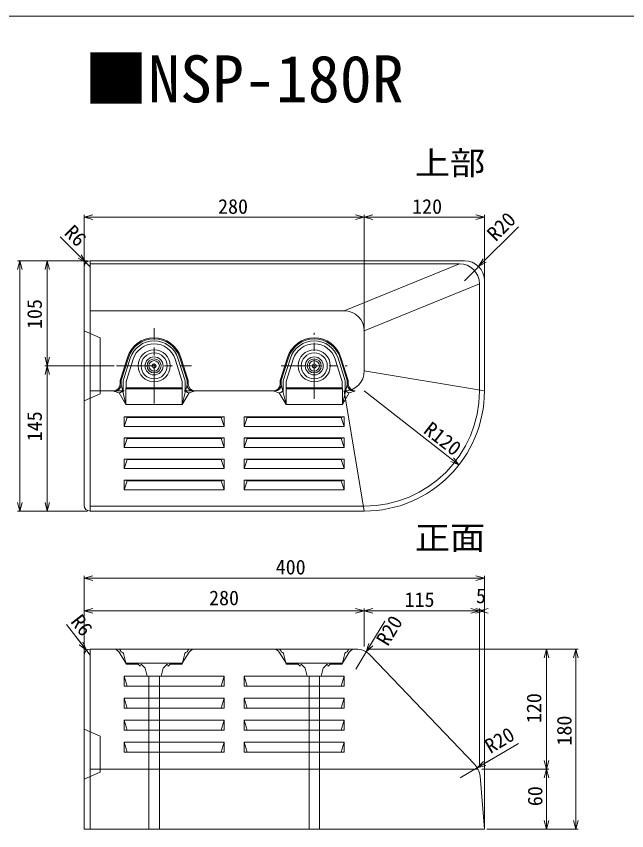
# Model space of a CAD drawing. Units: millimetres, scale not verified. Extents: x -43107 to 1122, y -805 to 4027.
# Drawn here: x -98 to 512, y -2 to 811 of the extents above; entities that cross this region are included whole.
import ezdxf
from ezdxf.enums import TextEntityAlignment as Align

# ---------------------------------------------------------------- set-up
doc = ezdxf.new("R2010")
doc.units = ezdxf.units.MM
doc.header["$LTSCALE"] = 8
doc.header["$PDMODE"] = 32
doc.header["$PDSIZE"] = 4
doc.linetypes.add('CHAIN1', pattern=[8, 5, -1, 1, -1])
doc.linetypes.add('DASHED1', pattern=[1.8, 1.2, -0.6])
doc.layers.add('0-0', color=7, linetype='Continuous', lineweight=18)
doc.styles.add('ＭＳ ゴシック', font='')
doc.styles.get('ＭＳ ゴシック').set_extended_font_data('MS Gothic')

msp = doc.modelspace()

# ---------------------------------------------------------------- linework, layer by layer
at = {"layer": '0-0'}
for p, q in [((-30.149, 499.807), (-30.149, 613.168)), ((249.851, 610.768), (-30.149, 610.768)), ((249.851, 610.768), (241.196, 613.087)), ((241.196, 608.449), (249.851, 610.768)), ((249.851, 499.807), (249.851, 613.168)), ((369.851, 610.768), (361.196, 613.087)), ((369.851, 549.807), (369.851, 613.168)), ((403.741, 601.298), (363.993, 561.55)), ((-53.976, 591.234), (-28.392, 565.65)), ((-24.149, 561.407), (-41.063, 578.321)), ((-36.151, 570.13), (-28.392, 565.65)), ((-28.392, 565.65), (-32.872, 573.41)), ((349.851, 547.407), (376.665, 574.221)), ((368.473, 569.309), (363.993, 561.55)), ((-26.549, 567.407), (-96.73, 567.407)), ((-94.33, 567.407), (-96.649, 558.753)), ((-92.011, 558.753), (-94.33, 567.407)), ((-94.33, 317.407), (-94.33, 567.407)), ((-26.549, 567.407), (-69.237, 567.407)), ((-66.837, 567.407), (-69.156, 558.753)), ((-66.837, 567.407), (-66.837, 462.407)), ((-64.518, 558.753), (-66.837, 567.407)), ((-30.149, 561.407), (-30.149, 323.407)), ((-24.149, 567.407), (-24.149, 317.407)), ((349.851, 567.407), (-24.149, 567.407)), ((344.851, 564.407), (-24.149, 564.407)), ((344.851, 564.407), (229.851, 517.407)), ((363.993, 561.55), (371.753, 566.03)), ((369.851, 547.407), (369.851, 437.407)), ((364.851, 544.407), (249.851, 497.407)), ((364.851, 437.407), (364.851, 544.407)), ((229.851, 517.407), (-24.149, 517.407)), ((249.851, 457.407), (249.851, 497.407)), ((-69.156, 471.062), (-66.837, 462.407)), ((13.166, 470.889), (5.851, 447.873)), ((14.12, 470.586), (6.851, 447.718)), ((16.026, 469.98), (8.851, 447.407)), ((18.885, 469.071), (11.851, 446.942)), ((60.817, 469.071), (67.851, 446.942)), ((63.677, 469.98), (70.851, 447.407)), ((65.583, 470.586), (72.851, 447.718)), ((66.536, 470.889), (73.851, 447.873)), ((173.166, 470.889), (165.851, 447.873)), ((174.12, 470.586), (166.851, 447.718)), ((176.026, 469.98), (168.851, 447.407)), ((178.885, 469.071), (171.851, 446.942)), ((220.817, 469.071), (227.851, 446.942)), ((223.677, 469.98), (230.851, 447.407)), ((225.583, 470.586), (232.851, 447.718)), ((226.536, 470.889), (233.851, 447.873)), ((-0.049, 462.407), (-69.237, 462.407)), ((249.851, 457.407), (369.851, 437.407)), ((5.851, 444.407), (5.851, 447.873)), ((6.851, 443.407), (6.851, 447.718)), ((8.851, 435.583), (8.851, 447.407)), ((70.851, 435.583), (70.851, 447.407)), ((72.851, 443.407), (72.851, 447.718)), ((73.851, 444.407), (73.851, 447.873)), ((165.851, 444.407), (165.851, 447.873)), ((166.851, 443.407), (166.851, 447.718)), ((168.851, 435.583), (168.851, 447.407)), ((230.851, 435.583), (230.851, 447.407)), ((232.851, 443.407), (232.851, 447.718)), ((233.851, 444.407), (233.851, 447.873)), ((6.851, 443.711), (11.718, 423.932)), ((11.851, 440.407), (11.718, 439.407)), ((11.851, 440.407), (11.851, 447.083)), ((11.851, 440.407), (11.851, 446.942)), ((67.851, 440.407), (11.851, 440.407)), ((67.851, 440.407), (67.851, 446.942)), ((67.851, 440.407), (67.984, 439.407)), ((72.851, 443.711), (67.984, 423.932)), ((67.984, 423.932), (67.984, 439.407)), ((166.851, 443.711), (171.718, 423.932)), ((171.851, 440.407), (171.718, 439.407)), ((171.851, 440.407), (171.851, 447.083)), ((171.851, 440.407), (171.851, 446.942)), ((227.851, 440.407), (171.851, 440.407)), ((227.851, 440.407), (227.851, 446.942)), ((227.851, 440.407), (227.984, 439.407)), ((232.851, 443.711), (227.984, 423.932)), ((227.984, 423.932), (227.984, 439.407)), ((-14.149, 434.407), (-30.149, 427.407)), ((9.851, 437.407), (-24.149, 437.407)), ((4.851, 435.583), (11.718, 423.932)), ((74.851, 435.583), (67.984, 423.932)), ((158.851, 437.407), (69.851, 437.407)), ((164.851, 435.583), (171.718, 423.932)), ((234.851, 435.583), (227.984, 423.932)), ((229.851, 437.407), (249.851, 317.407)), ((67.984, 423.932), (11.718, 423.932)), ((227.984, 423.932), (171.718, 423.932)), ((9.851, 411.532), (109.851, 411.532)), ((9.851, 401.949), (9.851, 411.532)), ((12.851, 411.032), (9.851, 401.949)), ((109.851, 411.532), (106.851, 411.032)), ((106.851, 411.032), (109.851, 401.949)), ((109.851, 401.949), (109.851, 411.532)), ((129.851, 411.532), (132.851, 411.032)), ((229.851, 411.532), (129.851, 411.532)), ((129.851, 401.949), (129.851, 411.532)), ((132.851, 411.032), (129.851, 401.949)), ((226.851, 411.032), (229.851, 401.949)), ((229.851, 401.949), (229.851, 411.532)), ((9.851, 401.949), (109.851, 401.949)), ((229.851, 401.949), (129.851, 401.949)), ((9.851, 390.449), (109.851, 390.449)), ((9.851, 380.866), (9.851, 390.449)), ((109.851, 390.449), (106.851, 389.949)), ((109.851, 380.866), (109.851, 390.449)), ((129.851, 390.449), (132.851, 389.949)), ((229.851, 390.449), (129.851, 390.449)), ((129.851, 380.866), (129.851, 390.449)), ((229.851, 380.866), (229.851, 390.449)), ((12.851, 389.949), (9.851, 380.866)), ((106.851, 389.949), (109.851, 380.866)), ((132.851, 389.949), (129.851, 380.866)), ((226.851, 389.949), (229.851, 380.866)), ((9.851, 380.866), (109.851, 380.866)), ((229.851, 380.866), (129.851, 380.866)), ((9.851, 369.366), (109.851, 369.366)), ((9.851, 359.782), (9.851, 369.366)), ((12.851, 368.866), (9.851, 359.782)), ((109.851, 369.366), (106.851, 368.866)), ((106.851, 368.866), (109.851, 359.782)), ((109.851, 359.782), (109.851, 369.366)), ((129.851, 369.366), (132.851, 368.866)), ((229.851, 369.366), (129.851, 369.366)), ((129.851, 359.782), (129.851, 369.366)), ((132.851, 368.866), (129.851, 359.782)), ((226.851, 368.866), (229.851, 359.782)), ((229.851, 359.782), (229.851, 369.366)), ((336.155, 367.017), (344.402, 363.515)), ((9.851, 359.782), (109.851, 359.782)), ((229.851, 359.782), (129.851, 359.782)), ((9.851, 348.282), (109.851, 348.282)), ((9.851, 338.699), (9.851, 348.282)), ((12.851, 347.782), (9.851, 338.699)), ((109.851, 348.282), (106.851, 347.782)), ((106.851, 347.782), (109.851, 338.699)), ((109.851, 338.699), (109.851, 348.282)), ((129.851, 348.282), (132.851, 347.782)), ((229.851, 348.282), (129.851, 348.282)), ((129.851, 338.699), (129.851, 348.282)), ((132.851, 347.782), (129.851, 338.699)), ((226.851, 347.782), (229.851, 338.699)), ((229.851, 338.699), (229.851, 348.282)), ((9.851, 338.699), (109.851, 338.699)), ((229.851, 338.699), (129.851, 338.699)), ((-96.649, 326.062), (-94.33, 317.407)), ((-94.33, 317.407), (-92.011, 326.062)), ((-69.156, 326.062), (-66.837, 317.407)), ((-66.837, 317.407), (-64.518, 326.062)), ((-69.237, 317.407), (-96.73, 317.407)), ((-26.549, 317.407), (-69.237, 317.407)), ((249.851, 322.407), (-24.149, 322.407)), ((249.851, 317.407), (-24.149, 317.407)), ((-30.149, 2.094), (-30.149, 252.786)), ((-21.494, 252.705), (-30.149, 250.386)), ((369.851, 250.386), (361.196, 252.705)), ((369.851, 2.094), (369.851, 252.786)), ((361.196, 248.067), (369.851, 250.386)), ((-30.149, 176.094), (-30.149, 220.254)), ((-21.494, 220.173), (-30.149, 217.854)), ((249.851, 217.854), (241.196, 220.173)), ((249.851, 182.094), (249.851, 220.254)), ((249.851, 182.094), (249.851, 220.254)), ((258.506, 220.173), (249.851, 217.854)), ((364.851, 217.854), (356.196, 220.173)), ((369.851, 217.854), (361.196, 220.173)), ((364.851, 62.094), (364.851, 220.254)), ((364.851, 62.094), (364.851, 220.254)), ((373.506, 220.173), (364.851, 217.854)), ((369.851, 2.094), (369.851, 220.254)), ((241.196, 215.535), (249.851, 217.854)), ((356.196, 215.535), (364.851, 217.854)), ((361.196, 215.535), (369.851, 217.854)), ((-47.746, 204.132), (-27.825, 178.436)), ((270.416, 207.379), (251.735, 176.767)), ((-24.149, 173.694), (-38.805, 192.599)), ((241.316, 159.694), (261.07, 192.063)), ((-34.961, 183.855), (-27.825, 178.436)), ((-27.825, 178.436), (-31.295, 186.697)), ((-24.149, 179.694), (-24.149, -0.306)), ((241.316, 179.694), (-24.149, 179.694)), ((254.264, 185.362), (251.735, 176.767)), ((251.735, 176.767), (258.223, 182.946)), ((252.251, 179.694), (463.629, 179.694)), ((252.251, 179.694), (434.349, 179.694)), ((434.268, 171.04), (431.949, 179.694)), ((463.548, 171.04), (461.229, 179.694)), ((-30.149, 173.694), (-30.149, -0.306)), ((11.718, 165.694), (4.851, 176.694)), ((6.307, 178.327), (6.628, 177.364)), ((9.23, 175.179), (11.851, 164.694)), ((70.472, 175.179), (67.851, 164.694)), ((67.984, 165.694), (74.851, 176.694)), ((73.395, 178.327), (73.074, 177.364)), ((171.718, 165.694), (164.851, 176.694)), ((166.307, 178.327), (166.628, 177.364)), ((169.23, 175.179), (171.851, 164.694)), ((230.472, 175.179), (227.851, 164.694)), ((227.984, 165.694), (234.851, 176.694)), ((233.395, 178.327), (233.074, 177.364)), ((359.948, 64.81), (255.756, 173.532)), ((11.718, 165.694), (67.984, 165.694)), ((11.851, 164.694), (23.851, 164.694)), ((25.851, 162.694), (26.851, 164.694)), ((30.851, 160.694), (26.851, 164.694)), ((48.851, 160.694), (52.851, 164.694)), ((55.851, 164.694), (53.851, 162.694)), ((67.851, 164.694), (55.851, 164.694)), ((171.718, 165.694), (227.984, 165.694)), ((171.851, 164.694), (183.851, 164.694)), ((190.851, 160.694), (186.851, 164.694)), ((208.851, 160.694), (212.851, 164.694)), ((213.851, 162.694), (212.851, 164.694)), ((220.851, 164.694), (215.851, 164.694)), ((32.851, 152.694), (30.851, 160.694)), ((46.851, 152.694), (48.851, 160.694)), ((192.851, 152.694), (190.851, 160.694)), ((206.851, 152.694), (208.851, 160.694)), ((9.851, 152.694), (12.851, 142.694)), ((9.851, 152.694), (109.851, 152.694)), ((9.851, 152.694), (9.851, 142.694)), ((34.601, -0.306), (34.601, 152.694)), ((45.101, -0.306), (45.101, 152.694)), ((109.851, 152.694), (106.851, 142.694)), ((109.851, 152.694), (109.851, 142.694)), ((129.851, 152.694), (132.851, 142.694)), ((229.851, 152.694), (129.851, 152.694)), ((129.851, 152.694), (129.851, 142.694)), ((194.601, -0.306), (194.601, 152.694)), ((205.101, -0.306), (205.101, 152.694)), ((229.851, 152.694), (226.851, 142.694)), ((229.851, 152.694), (229.851, 142.694)), ((9.851, 142.694), (109.851, 142.694)), ((229.851, 142.694), (129.851, 142.694)), ((9.851, 130.694), (12.851, 120.694)), ((9.851, 130.694), (109.851, 130.694)), ((9.851, 130.694), (9.851, 120.694)), ((109.851, 130.694), (106.851, 120.694)), ((109.851, 130.694), (109.851, 120.694)), ((129.851, 130.694), (132.851, 120.694)), ((229.851, 130.694), (129.851, 130.694)), ((129.851, 130.694), (129.851, 120.694)), ((229.851, 130.694), (226.851, 120.694)), ((229.851, 130.694), (229.851, 120.694)), ((9.851, 120.694), (109.851, 120.694)), ((229.851, 120.694), (129.851, 120.694)), ((9.851, 108.694), (12.851, 98.694)), ((9.851, 108.694), (109.851, 108.694)), ((9.851, 108.694), (9.851, 98.694)), ((109.851, 108.694), (106.851, 98.694)), ((109.851, 108.694), (109.851, 98.694)), ((129.851, 108.694), (132.851, 98.694)), ((229.851, 108.694), (129.851, 108.694)), ((129.851, 108.694), (129.851, 98.694)), ((229.851, 108.694), (226.851, 98.694)), ((229.851, 108.694), (229.851, 98.694)), ((9.851, 98.694), (109.851, 98.694)), ((229.851, 98.694), (129.851, 98.694)), ((9.851, 86.694), (12.851, 76.694)), ((9.851, 86.694), (109.851, 86.694)), ((9.851, 86.694), (9.851, 76.694)), ((109.851, 86.694), (106.851, 76.694)), ((109.851, 86.694), (109.851, 76.694)), ((129.851, 86.694), (132.851, 76.694)), ((229.851, 86.694), (129.851, 86.694)), ((129.851, 86.694), (129.851, 76.694)), ((229.851, 86.694), (226.851, 76.694)), ((229.851, 86.694), (229.851, 76.694)), ((403.776, 85.337), (362.736, 61.132)), ((9.851, 76.694), (109.851, 76.694)), ((229.851, 76.694), (129.851, 76.694)), ((345.509, 50.972), (378.171, 70.236)), ((369.012, 67.526), (362.736, 61.132)), ((429.63, 68.349), (431.949, 59.694)), ((431.949, 59.694), (434.268, 68.349)), ((363.506, 59.694), (-24.149, 59.694)), ((362.736, 61.132), (371.368, 63.531)), ((367.251, 59.694), (434.349, 59.694)), ((367.251, 59.694), (434.349, 59.694)), ((434.268, 51.04), (431.949, 59.694)), ((-14.149, 56.694), (-30.149, 49.694)), ((365.439, 52.633), (369.851, -0.306)), ((429.63, 8.349), (431.949, -0.306)), ((431.949, -0.306), (434.268, 8.349)), ((458.91, 8.349), (461.229, -0.306)), ((461.229, -0.306), (463.548, 8.349)), ((369.851, -0.306), (-30.149, -0.306)), ((372.251, -0.306), (463.629, -0.306)), ((372.251, -0.306), (434.349, -0.306))]:
    msp.add_line(p, q, dxfattribs=at)
at = {"layer": '0-0', "color": 5}
for p, q in [((249.851, 499.807), (249.851, 613.168)), ((-0.049, 462.407), (-69.237, 462.407))]:
    msp.add_line(p, q, dxfattribs=at)
at = {"layer": '0-0', "linetype": 'CHAIN1'}
for p, q in [((39.851, 424.907), (39.851, 499.907)), ((199.851, 429.407), (199.851, 495.407)), ((2.351, 462.407), (77.351, 462.407)), ((166.851, 462.407), (232.851, 462.407))]:
    msp.add_line(p, q, dxfattribs=at)
at = {"layer": '0-0', "color": 4, "linetype": 'DASHED1'}
for p, q in [((23.851, 164.694), (25.851, 162.694)), ((53.851, 162.694), (52.851, 164.694)), ((60.851, 164.694), (55.851, 164.694))]:
    msp.add_line(p, q, dxfattribs=at)
at = {"layer": '0-0'}
msp.add_lwpolyline([(-1182.106, -804.519), (1121.894, -804.519), (1121.894, 811.481), (-1182.106, 811.481)], close=True, dxfattribs=at)
for points in [[(-21.494, 613.087), (-30.149, 610.768), (-21.494, 608.449)], [(258.506, 613.087), (249.851, 610.768), (258.506, 608.449)], [(361.196, 608.449), (369.851, 610.768), (249.851, 610.768)], [(-30.149, 497.407), (-14.149, 490.407), (-14.149, 434.407)], [(-64.518, 453.753), (-66.837, 462.407), (-64.518, 471.062)], [(-66.837, 317.407), (-66.837, 462.407), (-69.156, 453.753)], [(11.718, 423.932), (11.718, 439.407), (67.984, 439.407)], [(171.718, 423.932), (171.718, 439.407), (227.984, 439.407)], [(249.851, 437.407), (344.402, 363.515), (339.011, 370.671)], [(9.851, 411.532), (12.851, 411.032), (106.851, 411.032)], [(229.851, 411.532), (226.851, 411.032), (132.851, 411.032)], [(9.851, 390.449), (12.851, 389.949), (106.851, 389.949)], [(229.851, 390.449), (226.851, 389.949), (132.851, 389.949)], [(9.851, 369.366), (12.851, 368.866), (106.851, 368.866)], [(229.851, 369.366), (226.851, 368.866), (132.851, 368.866)], [(9.851, 348.282), (12.851, 347.782), (106.851, 347.782)], [(229.851, 348.282), (226.851, 347.782), (132.851, 347.782)], [(369.851, 250.386), (-30.149, 250.386), (-21.494, 248.067)], [(249.851, 217.854), (-30.149, 217.854), (-21.494, 215.535)], [(364.851, 217.854), (249.851, 217.854), (258.506, 215.535)], [(369.851, 217.854), (364.851, 217.854), (373.506, 215.535)], [(431.949, 59.694), (431.949, 179.694), (429.63, 171.04)], [(461.229, -0.306), (461.229, 179.694), (458.91, 171.04)], [(183.851, 164.694), (185.851, 162.694), (186.851, 164.694)], [(227.851, 164.694), (215.851, 164.694), (213.851, 162.694)], [(-30.149, 99.694), (-14.149, 92.694), (-14.149, 56.694)], [(431.949, -0.306), (431.949, 59.694), (429.63, 51.04)]]:
    msp.add_lwpolyline(points, dxfattribs=at)
for centre, radius in [((39.851, 462.407), 16), ((39.851, 462.407), 13), ((199.851, 462.407), 16), ((199.851, 462.407), 13), ((39.851, 462.407), 9), ((39.851, 462.407), 7), ((39.851, 462.407), 5.25), ((199.851, 462.407), 9), ((199.851, 462.407), 7), ((199.851, 462.407), 5.25)]:
    msp.add_circle(centre, radius, dxfattribs=at)
for centre, radius, start, end in [((-24.149, 561.407), 6, 90, 180), ((344.851, 544.407), 20, 0, 90), ((349.851, 547.407), 20, 0, 90), ((229.851, 497.407), 20, 0, 90), ((39.851, 462.407), 28, 17.63233, 162.36766), ((39.851, 462.407), 27, 17.63234, 162.36766), ((199.851, 462.407), 28, 17.63233, 162.36766), ((199.851, 462.407), 27, 17.63234, 162.36766), ((39.851, 462.407), 25, 17.63234, 162.36766), ((39.851, 462.407), 22, 17.63233, 162.36767), ((199.851, 462.407), 25, 17.63234, 162.36766), ((199.851, 462.407), 22, 17.63233, 162.36767), ((229.851, 457.407), 20, 270, 359.99999), ((-1.149, 444.407), 7, 270, 0), ((0.851, 443.407), 6, 270, 0), ((4.851, 439.583), 4, 270, 0), ((0.998, 442.427), 5.992, 12.37114, 35.91361), ((74.851, 439.583), 4, 180, 270), ((78.704, 442.427), 5.992, 144.08639, 167.62886), ((78.851, 443.407), 6, 180, 270), ((80.851, 444.407), 7, 180, 270), ((158.851, 444.407), 7, 270, 0), ((160.851, 443.407), 6, 270, 0), ((164.851, 439.583), 4, 270, 0), ((160.998, 442.427), 5.992, 12.37114, 35.91361), ((234.851, 439.583), 4, 180, 270), ((238.704, 442.427), 5.992, 144.08639, 167.62886), ((238.851, 443.407), 6, 180, 270), ((240.851, 444.407), 7, 180, 270), ((23.684, 508.288), 75.105, 250.69233, 255.47793), ((56.018, 508.288), 75.105, 284.52207, 289.30767), ((183.684, 508.288), 75.105, 250.69233, 255.47793), ((216.018, 508.288), 75.105, 284.52207, 289.30767), ((249.851, 437.407), 115, 270, 0), ((249.851, 437.407), 120, 270, 0), ((-24.149, 323.407), 6, 180, 270), ((-24.149, 173.694), 6, 90, 180), ((-1.097, 172.298), 7.396, 36.46849, 90.4014), ((4.41, 177.694), 2, 18.43495, 90), ((75.293, 177.694), 2, 90, 161.56505), ((80.799, 172.298), 7.396, 89.5986, 143.53151), ((158.903, 172.298), 7.396, 36.46849, 90.4014), ((164.41, 177.694), 2, 18.43495, 90), ((235.293, 177.694), 2, 90, 161.56505), ((240.799, 172.298), 7.396, 89.5986, 143.53151), ((241.316, 159.694), 20, 43.78112, 90), ((7.576, 177.681), 1, 198.43495, 264.51232), ((7.289, 174.694), 2, 14.03624, 84.51232), ((72.413, 174.694), 2, 95.48768, 165.96376), ((72.126, 177.681), 1, 275.48768, 341.56505), ((167.576, 177.681), 1, 198.43495, 264.51232), ((167.289, 174.694), 2, 14.03624, 84.51232), ((232.413, 174.694), 2, 95.48768, 165.96376), ((232.126, 177.681), 1, 275.48768, 341.56505), ((345.509, 50.972), 20, 4.76364, 43.78112)]:
    msp.add_arc(centre, radius, start, end, dxfattribs=at)
for p in [(39.851, 462.407), (199.851, 462.407)]:
    msp.add_point(p, dxfattribs=at)

# ---------------------------------------------------------------- texts
at = {"layer": '0-0', "style": 'ＭＳ ゴシック'}
msp.add_text('■NSP-180R', height=46.92, dxfattribs=at).set_placement((-30.156, 711.481), align=Align.BOTTOM_LEFT)
at = {"layer": '0-0', "style": 'ＭＳ ゴシック', "width": 1.1}
for s, p in [('上部', (300.263, 646.286)), ('正面', (300.295, 272.018))]:
    msp.add_text(s, height=23.46, dxfattribs=at).set_placement(p, align=Align.BOTTOM_LEFT)
at = {"layer": '0-0', "color": 4, "style": 'ＭＳ ゴシック'}
for s, p in [('280', (103.736, 609.877)), ('120', (297.641, 609.877)), ('400', (161.336, 249.79)), ('280', (94.76, 219.017)), ('115', (290.071, 217.375)), ('5', (361.384, 221.08))]:
    msp.add_text(s, height=14.66, dxfattribs=at).set_placement(p, align=Align.BOTTOM_LEFT)
for s, rotation, p in [('R20', 45, (384.424, 582.758)), ('R6', 315, (-53.976, 591.234)), ('105', 90, (-67.923, 499.203)), ('145', 90, (-67.923, 387.138)), ('R120', 321.992, (305.25, 392.742)), ('R6', 307.786, (-47.746, 204.132)), ('R20', 58.606, (277.105, 179.403)), ('120', 90, (431.047, 105.699)), ('180', 90, (461.304, 83.286)), ('R20', 30.531, (378.055, 71.043)), ('60', 90, (432.168, 22.771))]:
    msp.add_text(s, height=14.66, rotation=rotation, dxfattribs=at).set_placement(p, align=Align.BOTTOM_LEFT)

doc.saveas('drawing.dxf')
